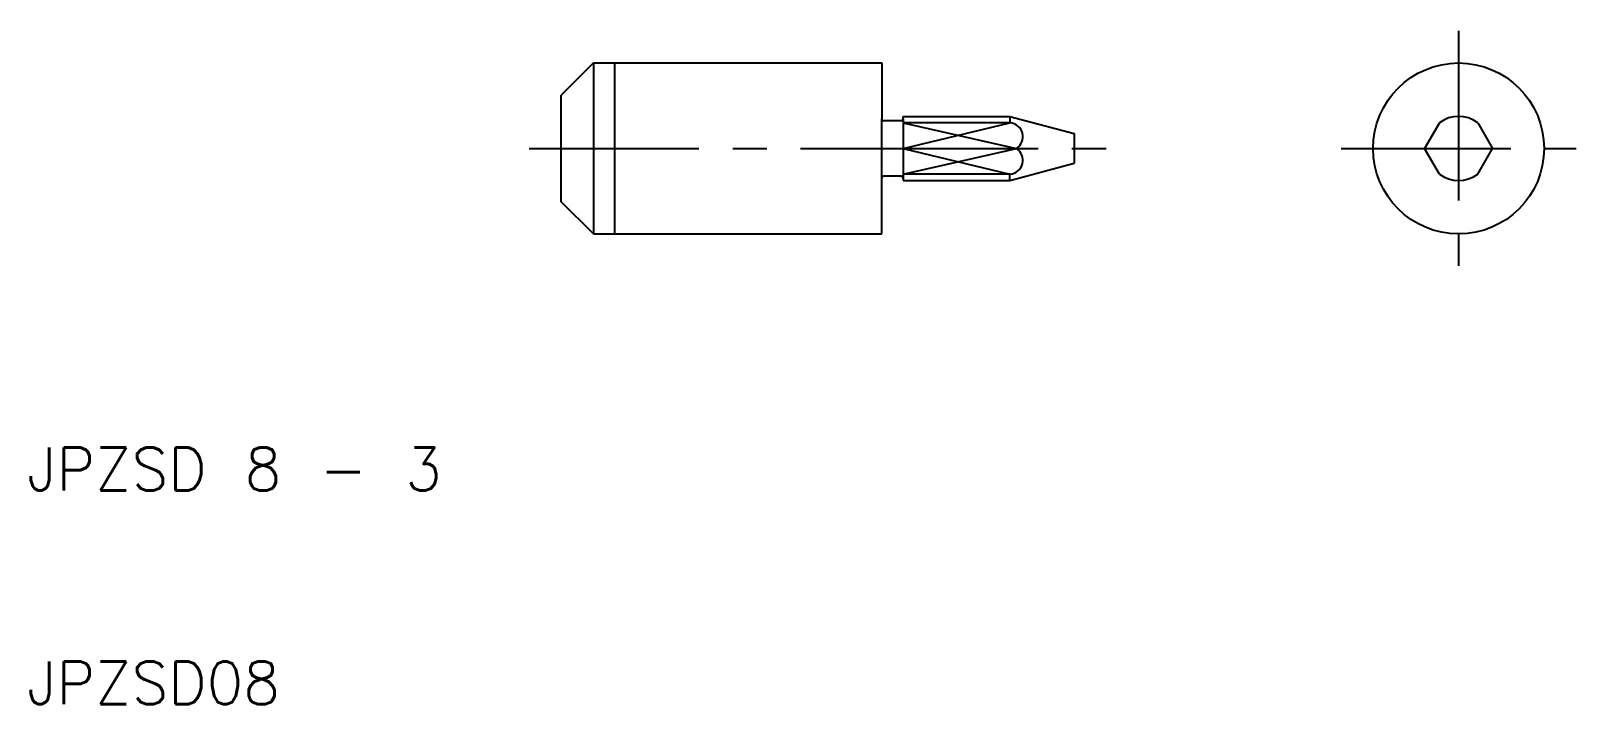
# Model space of a CAD drawing. Extents: x 10.2 to 82.5, y 10 to 41.5.
import ezdxf

# ---------------------------------------------------------------- set-up
doc = ezdxf.new("R2010")
doc.units = 0
doc.header["$LTSCALE"] = 0.25
doc.linetypes.add('CENTER', pattern=[50.8, 31.75, -6.35, 6.35, -6.35])
doc.layers.get('0').update_dxf_attribs({"linetype": 'CONTINUOUS'})
doc.layers.add('CENTER', color=1, linetype='CENTER')
doc.layers.add('PPMODEL2', color=3, linetype='CONTINUOUS')
doc.styles.get("Standard").update_dxf_attribs({"font": 'txt.shx'})

msp = doc.modelspace()

# ---------------------------------------------------------------- linework, layer by layer
for p, q in [((36.5, 40), (35, 38.5)), ((36.5, 40), (36.5, 32)), ((36.5, 40), (50, 40)), ((37.5, 32), (37.5, 40)), ((50, 40), (50, 37.39)), ((35, 33.5), (35, 38.5)), ((50, 34.61), (50, 37.39)), ((50.91, 37.3), (50.09, 37.3)), ((51, 37.39), (51, 37.5)), ((51, 37.39), (51, 37.5)), ((51, 37.5), (56, 37.5)), ((51, 37.39), (51, 34.61)), ((56, 37.2), (51, 37.2)), ((56, 37.5), (56, 37.2)), ((56, 37.5), (59, 36.696152)), ((76.1, 37.2), (75.40718, 36)), ((77.9, 37.2), (78.59282, 36)), ((59, 36.696152), (59, 35.303848)), ((51, 36), (56.3, 36)), ((76.1, 34.8), (75.40718, 36)), ((77.9, 34.8), (78.59282, 36)), ((56, 34.8), (51, 34.8)), ((56, 34.5), (59, 35.303848)), ((56, 34.5), (56, 34.8)), ((50, 32), (50, 34.61)), ((50.91, 34.7), (50.09, 34.7)), ((51, 34.61), (51, 34.5)), ((51, 34.5), (56, 34.5)), ((36.5, 32), (35, 33.5)), ((36.5, 32), (50, 32))]:
    msp.add_line(p, q)
msp.add_circle((77, 36), 4)
for centre, radius, start, end in [((50.09, 37.39), 0.09, 180, 270), ((50.91, 37.39), 0.09, 270, 0), ((55.952259, 36.550565), 0.651188, 302.276814, 85.795673), ((77, 36), 1.5, 53.130102, 126.869898), ((55.952259, 35.449435), 0.651188, 274.204327, 57.723186), ((77, 36), 1.5, 233.130102, 306.869898), ((50.09, 34.61), 0.09, 90, 180), ((50.91, 34.61), 0.09, 0, 90)]:
    msp.add_arc(centre, radius, start, end)
at = {"layer": 'CENTER'}
for p, q in [((77, 41.5), (77, 30.5)), ((33.5, 36), (60.5, 36)), ((71.5, 36), (82.5, 36))]:
    msp.add_line(p, q, dxfattribs=at)
at = {"layer": 'PPMODEL2'}
for p, q in [((51, 36), (56, 37.2)), ((51, 37.2), (56.3, 36)), ((51, 34.8), (56.3, 36)), ((51, 36), (56, 34.8))]:
    msp.add_line(p, q, dxfattribs=at)

# ---------------------------------------------------------------- texts
for s, p in [('JPZSD 8 - 3', (10, 20)), ('JPZSD08', (10, 10))]:
    msp.add_text(s, height=2).set_placement(p)

doc.saveas('drawing.dxf')
